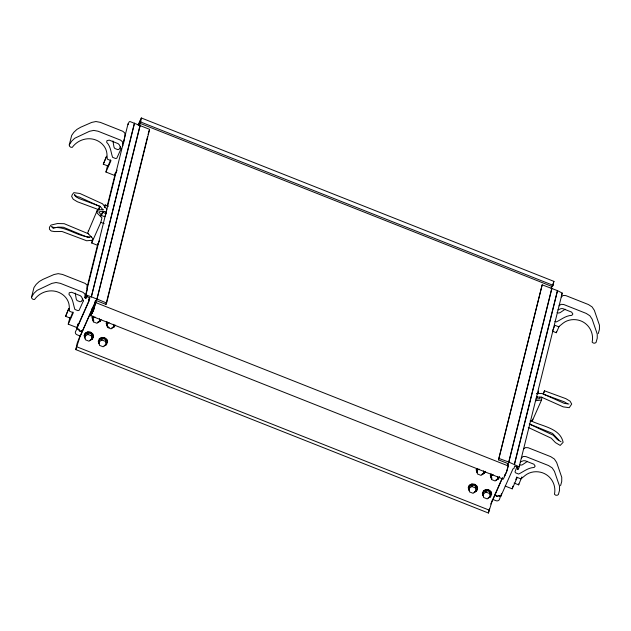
<?xml version="1.0" encoding="UTF-8"?>
<svg xmlns="http://www.w3.org/2000/svg" width="631" height="631" viewBox="0 0 631 631"><rect width="100%" height="100%" fill="white"/><g stroke="black" fill="none" stroke-linecap="round" stroke-linejoin="round"><path stroke-width="0.95" d="M507.789 465.599L508.562 463.84L498.529 459.865L542.179 284.833L557.425 290.615L562.229 293.092L519.187 466.766L518.366 469.306L517.672 469.598L517.507 467.161L514.699 466.049L513.942 468.549L512.979 468.849L500.777 496.384L498.593 495.516L497.267 496.266L495.635 495.509L495.319 493.726L495.934 495.792L497.252 496.408L498.869 495.832L500.422 496.652L499.405 499.492A2.705 2.366 13.9 0 1 495.927 500.675L492.795 499.429M106.442 211.622L106.757 209.058L102.498 203.789L79.948 193.504L73.827 192.66L72.265 194.616L71.642 196.454L73.228 199.254L77.376 201.754L98.681 209.673L99.919 206.298L78.954 198.497L75.72 196.556L74.608 194.585L75.444 196.407L76.099 195.586M514.107 483.062L518.627 484.853L518.785 483.882M552.709 331.299L556.321 332.726L556.479 331.756M567.372 403.69L564.28 401.829L543.323 394.162L544.458 390.818L565.849 398.65L570.085 401.198L571.71 404.069L569.233 407.697L563.238 406.869L541.169 397.033L536.721 397.175L537.446 396.702L536.382 397.94M89.555 298.258L88.711 299.062L89.302 299.914L77.021 327.623L68.243 324.153L73.299 312.739L69.615 311.28L69.213 305.743A17.266 15.12 13.9 0 0 62.706 294.614C53.556 287.878 41.007 290.654 34.539 299.488L33.017 299.339L31.858 298.4L31.55 297.059L33.971 287.547L36.148 284.407L39.24 281.513L43.026 279.336L54.045 274.517L58.226 273.649L62.54 274.461L85.114 283.398L87.094 285.109L87.338 287.491M117.098 170.141L114.724 175.505L105.937 172.026L111.001 160.621L107.317 159.162L106.915 153.625A17.266 15.12 13.9 0 0 100.408 142.488C91.258 135.76 78.701 138.528 72.242 147.37L70.719 147.22L69.56 146.282L69.252 144.941L71.666 135.42L73.851 132.289L76.943 129.387L80.729 127.21L91.747 122.398L95.928 121.531L100.242 122.343L122.808 131.28L124.796 132.983L125.041 135.365L123.573 143.142M103.153 209.429L97.34 210.155L87.638 233.02L92.789 238.51L91.684 242.974L97.482 245.27L99.469 240.782M68.243 324.153L69.781 317.937M105.937 172.026L107.483 165.819M97.34 210.155L97.048 212.97L101.938 217.861L100.834 222.325L91.684 242.974M104.486 207.575L105.148 204.894L108.469 206.211M77.021 327.623L77.676 324.965M114.724 175.505L115.378 172.847M82.708 330.313L81.147 331.354L79.435 330.786L79.064 329.366L76.879 328.506L78.063 323.735M86.81 288.422L97.908 243.566M107.152 206.361L115.426 172.965M76.879 328.506L89.081 300.963L88.632 300.104L89.988 297.848L87.181 296.736L85.611 298.487L84.956 297.658L127.998 123.991L129.339 121.657L130.025 121.554L149.626 129.371L106.592 303.046L105.984 304.402L95.951 300.427L80.058 336.291M85.879 295.261L87.417 289.053M502.599 477.651L491.723 502.371L488.418 513.027L75.807 349.613L77.179 343.217L80.374 335.022M75.807 349.613L79.869 337.072L91.96 309.916L90.722 315.729L503.333 479.142L506.969 470.939L508.302 465.97L95.691 302.557L94.058 307.952M84.956 297.658L86.297 295.324L86.983 295.221L91.314 296.941L134.356 123.266M91.314 296.941L134.577 123.148M91.503 310.484L91.968 308.583M95.336 300.727L92.252 313.15L94.421 308.259M95.691 302.557L94.358 307.526L90.722 315.729M95.368 304.442L96.551 299.662M139.656 125.743L140.839 120.963L139.033 125.041M91.534 296.815L96.953 299.173L139.995 125.506M96.953 299.173L140.224 125.38M105.984 304.402L147.607 136.454M148.08 134.545L149.026 130.727M498.529 459.865L542.179 284.833M488.418 513.027L489.506 508.641M491.951 501.329L492.267 500.067M504.705 474.906L504.295 476.72L506.141 472.603M507.419 465.528L507.892 463.619M551.234 288.738L551.944 285.875M519.187 466.766L508.744 462.05L551.786 288.375M508.807 462.286L551.849 288.612M507.474 468.234L506.48 471.83M138.236 125.332L140.737 119.582L139.861 123.274L552.472 286.679L553.213 283.264M500.777 496.384L501.487 493.521M552.472 286.679L553.947 281.387L141.336 117.973L138.268 124.764M514.383 464.282L557.425 290.615M514.454 464.519L557.496 290.844M505.186 486.059L512.214 488.844L512.869 486.178M517.286 469.448L517.759 467.539M530.143 421.09L532.398 420.648L532.769 419.173M532.398 420.648L541.548 399.999L541.848 397.191M84.806 336.378L85.224 334.722L88.206 332.742L91.787 334.162L92.386 337.561L91.976 339.218L88.995 341.197L85.406 339.778L84.806 336.378L87.796 334.398L88.206 332.742M100.337 319.625L99.927 321.282L96.937 323.261L93.356 321.842L92.757 318.442L93.167 316.786M93.356 321.842L93.767 320.185M91.976 339.218L91.377 335.818L91.787 334.162M98.917 341.963L99.327 340.306L102.317 338.326L105.898 339.746L106.497 343.146L106.087 344.802L103.105 346.782L99.517 345.362L98.917 341.963L101.899 339.983L102.317 338.326M114.448 325.217L114.03 326.874L111.048 328.854L107.467 327.434L106.868 324.034L107.278 322.378L107.578 324.074M106.087 344.802L105.487 341.403L105.898 339.746M468.896 488.489L469.306 486.832L472.288 484.853L475.877 486.272L476.476 489.672L476.066 491.328L473.076 493.308L469.496 491.888L468.896 488.489L471.878 486.509L472.288 484.853M484.419 471.743L484.009 473.4L481.027 475.38L477.438 473.96L476.839 470.56L477.257 468.904M476.066 491.328L475.458 487.929L475.877 486.272M483.007 494.081L483.417 492.417L486.398 490.437L489.987 491.857L490.587 495.256L490.169 496.912L487.187 498.892L483.606 497.48L483.007 494.081L485.988 492.101L486.398 490.437M498.529 477.328L498.119 478.984L495.13 480.964L491.549 479.544L490.95 476.145L491.36 474.488M491.549 479.544L491.959 477.888M490.169 496.912L489.569 493.513L489.987 491.857M103.303 164.202L106.544 156.283L103.303 164.202L108.051 166.008L110.622 159.848M65.6 316.328L68.842 308.401L65.6 316.328L70.349 318.127L72.92 311.966M521.861 476.926L518.627 484.853M561.409 295.639L562.229 293.092M69.252 144.941L71.65 141.163L74.742 138.26L89.547 131.272L93.727 130.404L98.042 131.216L120.608 140.153L122.595 141.865L122.919 145.8M31.55 297.059L33.948 293.289L37.048 290.386L51.845 283.39L56.025 282.522L60.339 283.335L82.913 292.271L84.893 293.983L85.217 297.927L85.95 298.218L87.196 296.128M99.154 207.654L98.681 209.673M559.034 326.613L556.321 332.726M515.772 479.702L516.821 476.941M101.205 215.873L103.184 211.377L105.093 211.551L106.465 212.852L104.912 216.386M120.513 146.865L118.967 149.405L117.768 149.626L114.787 148.451L113.99 147.118L112.91 140.95M104.36 206.692L105.148 204.894M82.819 298.991L81.273 301.531L80.066 301.752L77.092 300.569L76.296 299.244L75.207 293.068M93.869 308.417C88.245 323.151 95.391 301.515 92.465 308.307M92.883 315.918L92.197 317.464L92.938 319.956M92.639 316.62L92.118 317.779L92.86 320.272M101.039 319.491L100.353 321.037L97.947 322.291M106.994 321.502L106.229 323.364L106.97 325.864L109.195 327.584M115.142 325.083L114.463 326.629L112.058 327.875M551.163 287.878L551.849 286.34M476.72 468.73L476.208 469.89L476.949 472.39M485.2 471.286L484.513 472.832L482.116 474.086M485.121 471.609L484.434 473.147L482.037 474.402M552.638 330.581L554.964 325.312L558.648 326.771L563.104 323.159A17.266 15.12 13.9 0 1 576.064 319.736C587.138 320.958 594.402 331.472 592.146 342.136L593.321 343.051L594.844 343.177L596.066 342.444L597.234 338.177L597.249 334.059L592.138 319.183L589.859 315.752L586.223 313.418L563.657 304.481L560.975 304.339L559.011 305.846M491.076 473.621L490.319 475.482L491.06 477.975M499.571 476.421L498.545 478.74L496.147 479.994M490.744 504.051L491.652 502.008M492.677 499.705L502.197 478.219M507.703 467.326L508.302 465.97M516.955 466.49L514.983 471.901L515.661 472.871L518.635 474.047C523.62 471.68 528.139 467.634 534.134 467.476L535.183 466.135L533.905 464.219L525.102 460.733L523.399 460.748L520.228 462.002M512.214 488.844L517.27 477.43L520.946 478.89L525.402 475.277A17.266 15.12 13.9 0 1 538.361 471.854C549.435 473.084 556.7 483.591 554.444 494.254L555.619 495.177L557.141 495.296L558.372 494.562L559.531 490.303L559.547 486.178L554.436 471.302L552.164 467.879L548.52 465.536L525.954 456.599L523.28 456.465L521.309 457.964M537.801 394.052L538.598 392.261L538.409 391.062M100.857 215.857L102.837 211.488M553.529 282.199L553.947 281.387M598.267 333.57L599.434 329.303L599.45 325.186L594.339 310.31L592.059 306.879L588.423 304.544L565.857 295.608L563.175 295.466L561.211 296.972M560.573 485.689L561.732 481.429L561.748 477.304L556.637 462.428L554.357 459.005L550.721 456.663L528.155 447.726L525.473 447.592L523.509 449.091M543.323 394.162L544.458 390.818M53.777 227.176L53.075 228.146L51.663 226.561L52.823 227.688C66.626 225.764 77.976 237.54 91.337 236.854M99.414 206.952L99.919 206.298M82.677 330.384L80.721 331.346L79.332 330.896L78.638 329.406L76.927 328.925L75.499 331.614A2.705 2.366 13.9 0 0 77.045 334.777L80.184 336.023M92.757 318.442L94.997 316.959M106.868 324.034L109.1 322.551M476.839 470.56L479.079 469.07M490.95 476.145L493.19 474.662M88.19 230.804L88.671 230.504M541.548 399.999L535.735 400.724M106.465 212.852L105.409 213.483L103.374 212.576L103.184 211.377M98.026 321.976L100.432 320.722M112.137 327.56L114.542 326.306M90.88 339.486L92.481 338.65L93.514 336.339L92.773 333.838L90.541 332.111L87.685 331.827L85.28 333.073L84.254 335.392L84.751 337.057M90.004 340.219L92.402 338.973L93.435 336.654L92.694 334.154L90.462 332.434L87.606 332.143L85.201 333.389L84.175 335.708L84.917 338.208M99.312 338.981L101.717 337.727L104.572 338.019L106.797 339.746L107.538 342.239M104.991 345.078L106.592 344.242M104.115 345.812L106.513 344.558L107.617 341.923L106.876 339.423L104.651 337.703L101.796 337.411L99.39 338.666L98.286 341.3L99.028 343.792M496.218 479.67L498.624 478.424M474.969 491.596L476.571 490.768L477.596 488.449L476.855 485.949L474.63 484.229L471.767 483.938L469.369 485.192L468.336 487.503L469.078 490.003M474.086 492.338L476.492 491.084L477.517 488.765L476.776 486.264L474.551 484.545L471.688 484.253L469.29 485.507L468.257 487.826L468.999 490.319M483.393 491.092L485.799 489.837L488.662 490.129L490.886 491.857L491.628 494.349M489.08 497.189L490.681 496.352M488.197 497.922L490.602 496.668L491.707 494.034L490.965 491.541L488.741 489.814L485.878 489.522L483.472 490.776L482.368 493.41L483.109 495.911M565.195 309.206L560.091 312.66L558.538 313.055L557.047 312.463M527.5 461.324L522.397 464.779L520.835 465.173L519.345 464.582M53.651 228.13L57.926 227.121L63.4 227.255L87.693 237.366L89.515 237.556M557.93 309.876L561.093 308.622L562.797 308.614L571.599 312.1L572.885 314.017L571.836 315.358C565.841 315.508 561.322 319.562 556.337 321.928L554.846 321.337M102.869 211.117L98.759 211.937L101.757 215.573L104.683 216.733M536.027 399.044L539.347 398.721L540.136 398.224L539.71 397.246M92.512 240.253L86.66 240.766L62.083 231.514L54.487 231.569L51.221 231.001L49.447 229.282L49.423 227.263L51.001 225.078L57.531 223.532L64.188 223.69L88.616 233.856M536.374 393.61L541.911 393.428L564.217 403.367L568.941 404.021M75.468 196.486L79.088 196.982L100.392 206.708L103.034 209.855M553.072 285.322L140.461 121.909L141.336 117.973M100.834 222.325L104.147 223.642M97.182 299.055L106.592 303.046M508.744 462.05L499.137 458.508M87.796 334.398L91.377 335.818M101.899 339.983L105.487 341.403M471.878 486.509L475.458 487.929M485.988 492.101L489.569 493.513M77.014 346.884L489.624 510.298M530.292 420.443C541.256 426.367 560.044 427.684 563.136 442.323L560.21 445.407L555.517 442.654L551.218 438.182L528.226 427.439M529.993 424.213L552.519 433.41L558.924 440.17M529.243 424.008L553.229 435.216L557.512 439.681L561.069 441.763M127.998 123.991L128.267 124.662M490.397 475.159L491.139 477.659M476.287 469.574L477.028 472.075M482.447 493.095L483.188 495.587M106.308 323.048L107.049 325.549M98.365 340.985L99.106 343.477M497.67 476.437L498.119 478.984M483.559 470.844L484.009 473.4M483.417 492.417L483.717 494.12M113.58 324.326L114.03 326.874M99.477 318.734L99.927 321.282M85.224 334.722L85.524 336.418M83.387 300.837L79.072 310.405L77.865 310.626L74.892 309.442C73.18 304.442 73.062 298.542 68.976 294.393L69.244 292.745L71.595 292.263L80.397 295.75L81.58 296.909L83.387 300.837M121.081 148.711L116.767 158.278L115.568 158.499L112.586 157.324C110.882 152.323 110.756 146.416 106.671 142.275L106.947 140.626L109.289 140.145L118.092 143.631L119.283 144.783L121.081 148.711"/></g></svg>
